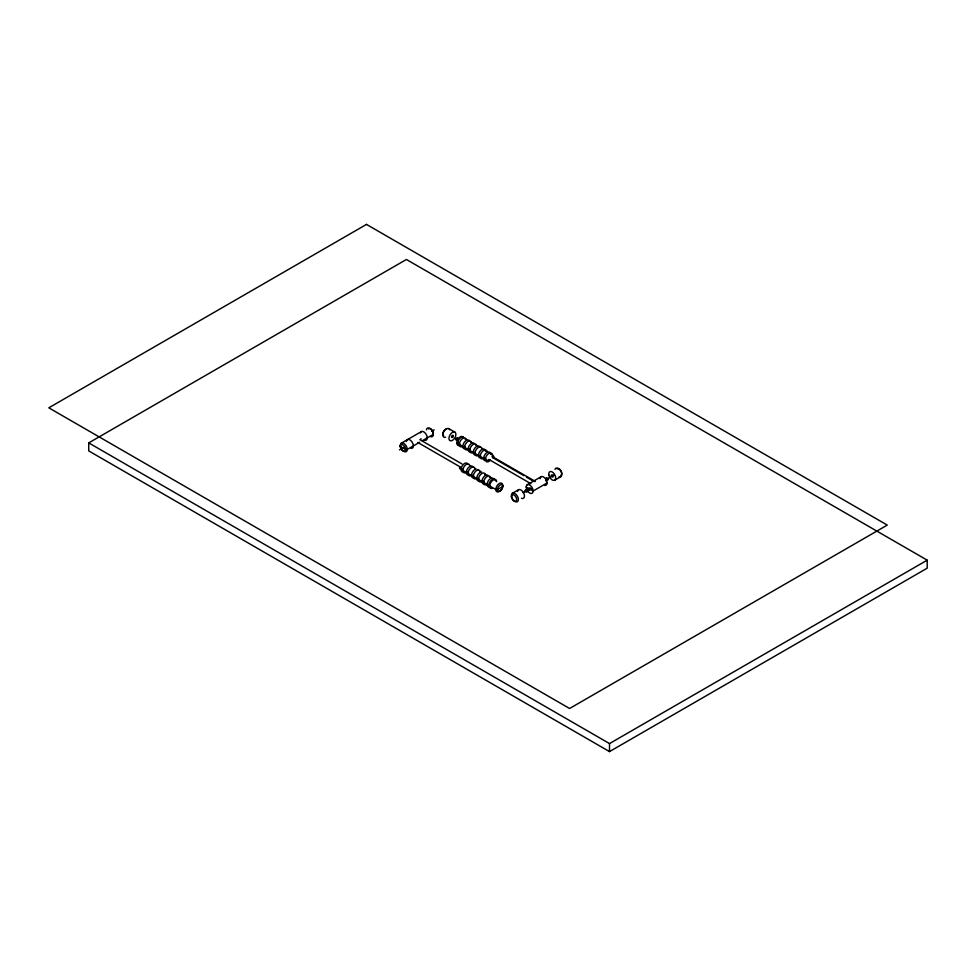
<?xml version="1.0" encoding="UTF-8"?>
<svg xmlns="http://www.w3.org/2000/svg" width="976" height="976" viewBox="0 0 976 976"><rect width="100%" height="100%" fill="white"/><g stroke="black" fill="none" stroke-linecap="round" stroke-linejoin="round"><path stroke-width="1.46" d="M88.731 442.897L406.406 259.482L927.2 560.163L927.2 568.178L609.512 751.593L88.731 450.912L88.731 442.897L609.512 743.578L927.2 560.163M401.27 443.202L407.346 439.7M407.553 439.578L421.449 431.563M399.465 449.912L404.613 446.947M431.612 431.355L434.186 429.867M419.668 442.262L407.273 449.411L405.54 449.411L400.331 446.41L400.331 445.41M422.193 440.798L433.32 434.381L433.32 433.381M457.622 438.383L455.89 439.395L458.195 440.725M512.376 493.319L518.451 489.806M527.162 484.779L541.058 476.752M529.956 487.829L525.32 490.501L527.064 491.514L531.688 488.83M523.099 492.782L530.822 488.329M546.255 479.423L553.965 474.97M545.572 480.814L547.89 479.484L546.157 478.484M547.024 482.986L533.14 491.001L526.186 487M554.758 480.18L560.834 476.666M448.862 428.671L454.938 432.173A4.904 2.83 -60 0 1 453.315 439.737A4.904 2.83 -60 0 1 449.058 437.285A4.904 2.83 -60 0 1 454.865 432.136M492.343 455.426L493.209 455.926A2.452 1.415 0 0 1 493.209 457.927M492.002 456.426L535.348 481.449M492.368 457.439L523.892 475.654M526.515 477.166L534.397 481.717M488.891 459.452L530.932 483.718M456.756 442.897L457.622 443.397A1.232 0.708 0 0 1 458.244 443.202M462.831 446.41L459.354 444.397A1.232 0.708 0 0 0 459.391 443.421M468.931 449.204A1.232 0.708 0 0 0 468.041 449.411L464.564 447.411A1.232 0.708 0 0 0 464.32 446.3M478.447 455.426L474.983 453.425A1.232 0.708 0 0 0 474.885 452.364M419.875 439.651L461.916 463.917M417.716 442.409L459.757 466.687M461.087 469.456L460.221 468.956A2.452 1.415 0 0 1 460.221 466.955M476.715 478.484L473.25 476.471A1.232 0.708 0 0 0 472.994 475.361M609.512 743.578L609.512 751.593M502.75 485.499L502.75 486.499L497.553 489.501L495.808 489.501L488.866 485.499A1.232 0.708 0 0 0 488.769 484.438M492.465 488.329A4.904 2.83 -60 0 1 489.757 485.511A4.904 2.83 -60 0 1 493.295 479.936A4.904 2.83 -60 0 1 496.674 481.705M406.419 441.616A4.904 2.83 60 0 1 409.639 439.761A4.904 2.83 60 0 1 413.275 445.007A4.904 2.83 60 0 1 411.091 448.362M428.525 428.989A3.684 2.123 60 0 1 432.27 430.367A3.684 2.123 60 0 1 432.685 434.979M426.414 429.818A4.904 2.83 60 0 1 429.843 428.366A4.904 2.83 60 0 1 433.283 433.783A4.904 2.83 60 0 1 430.819 436.784M420.436 432.832A4.904 2.83 60 0 1 424.182 432.136A4.904 2.83 60 0 1 427.232 437.699A4.904 2.83 60 0 1 424.511 440.225M462.16 469.261A1.232 0.708 0 0 1 462.831 470.456L466.296 472.469A1.232 0.708 0 0 1 467.016 472.262M463.356 471.908A4.904 2.83 -60 0 1 462.112 466.04A4.904 2.83 -60 0 1 467.821 464.173M465.32 472.872A4.904 2.83 -60 0 1 462.88 469.773A4.904 2.83 -60 0 1 466.467 464.356A4.904 2.83 -60 0 1 469.761 466.174M467.626 472.311A1.232 0.708 0 0 1 468.041 473.47L471.506 475.471A1.232 0.708 0 0 1 471.872 475.324M467.894 474.922A4.904 2.83 -60 0 1 467.504 468.748A4.904 2.83 -60 0 1 472.933 466.967M470.774 475.812A4.904 2.83 -60 0 1 468.053 473.079A4.904 2.83 -60 0 1 471.42 467.504A4.904 2.83 -60 0 1 474.946 468.907M477.764 469.456A4.904 2.83 -60 0 1 478.033 469.785M472.896 477.874A4.904 2.83 -60 0 1 471.933 473.311A4.904 2.83 -60 0 1 476.19 469.005M476.227 478.728A4.904 2.83 -60 0 1 473.25 476.276A4.904 2.83 -60 0 1 476.556 470.566A4.904 2.83 -60 0 1 480.155 471.92M477.789 478.277A1.232 0.708 0 0 1 478.447 479.484A4.904 2.83 -60 0 0 481.68 481.619M479.216 480.887A4.904 2.83 -60 0 1 476.935 476.947A4.904 2.83 -60 0 1 481.632 471.994M485.365 474.922A4.904 2.83 -60 0 0 481.68 473.616A4.904 2.83 -60 0 0 478.447 479.484L481.924 481.485A1.232 0.708 0 0 1 482.632 481.278M483.413 481.375A1.232 0.708 0 0 1 483.657 482.486L487.134 484.486A1.232 0.708 0 0 1 487.5 484.34M485.145 483.62A4.904 2.83 -60 0 1 482.242 479.643A4.904 2.83 -60 0 1 487.854 475.227M486.634 484.73A4.904 2.83 -60 0 1 483.657 482.388A4.904 2.83 -60 0 1 486.804 476.678A4.904 2.83 -60 0 1 490.525 477.667M493.38 478.484A4.904 2.83 -60 0 1 493.649 478.801M488.525 486.902A4.904 2.83 -60 0 1 487.756 481.851A4.904 2.83 -60 0 1 492.477 478.033M491.599 487.829A4.904 2.83 -60 0 1 488.878 485.206A4.904 2.83 -60 0 1 492.087 479.631A4.904 2.83 -60 0 1 495.735 480.68M421.107 438.712A1.232 0.708 60 0 1 420.656 439.005M469.932 465.564A1.232 0.708 0 0 1 470.115 466.052M474.848 468.395A1.232 0.708 0 0 1 475.336 468.956M479.667 471.286A1.232 0.708 0 0 1 480.546 471.908M484.621 474.263A1.232 0.708 0 0 1 485.731 474.824M489.476 477.288A1.232 0.708 0 0 1 490.891 477.728M495.296 480.302A1.232 0.708 0 0 1 496.064 480.692M457 439.712A1.232 0.708 -60 0 1 455.89 439.481A1.232 0.708 -60 0 1 456.829 437.846A1.232 0.708 -60 0 1 457.585 438.688M546.17 478.704A1.232 0.708 60 0 1 547.024 477.972A1.232 0.708 60 0 1 547.865 479.68A1.232 0.708 60 0 1 546.658 479.68M526.747 489.488A4.904 2.83 60 0 1 529.09 484.718A4.904 2.83 60 0 1 533.042 491.892A4.904 2.83 60 0 1 527.577 491.013M540.082 478.704A4.904 2.83 60 0 1 543.388 476.886A4.904 2.83 60 0 1 546.975 482.29A4.904 2.83 60 0 1 544.535 485.401M458.147 445.3A4.904 2.83 -60 0 1 457.683 439.627A4.904 2.83 -60 0 1 462.844 436.748M489.732 459.94A2.452 1.415 0 0 1 486.268 459.94L485.401 459.44A1.232 0.708 0 0 0 485.401 458.439A1.232 0.708 0 0 0 483.657 458.439L480.192 456.426A1.232 0.708 0 0 0 479.936 455.316M490.306 460.245A4.904 2.83 -60 0 1 485.645 460.782A4.904 2.83 -60 0 1 487.732 454.304A4.904 2.83 -60 0 1 492.197 454.377M484.511 460.574A4.904 2.83 -60 0 1 484.95 454.56A4.904 2.83 -60 0 1 489.915 452.425M490.464 453.376A4.904 2.83 -60 0 1 490.599 454.426M483.169 458.683A4.904 2.83 -60 0 1 480.192 456.426A4.904 2.83 -60 0 1 483.169 450.741A4.904 2.83 -60 0 1 486.987 451.376M479.655 457.768A4.904 2.83 -60 0 1 479.838 451.412A4.904 2.83 -60 0 1 485.084 449.936M473.872 452.23A1.232 0.708 0 0 0 473.25 452.425L469.773 450.412A1.232 0.708 0 0 0 469.529 449.302M477.715 455.755A4.904 2.83 -60 0 1 474.983 453.23A4.904 2.83 -60 0 1 478.045 447.679A4.904 2.83 -60 0 1 481.778 448.362M475.739 454.828A4.904 2.83 -60 0 1 474.092 449.302A4.904 2.83 -60 0 1 479.875 446.923M472.75 452.669A4.904 2.83 -60 0 1 469.773 450.314A4.904 2.83 -60 0 1 472.909 444.605A4.904 2.83 -60 0 1 476.642 445.605M470.298 451.864A4.904 2.83 -60 0 1 468.809 446.459A4.904 2.83 -60 0 1 474.434 443.555M468.041 449.411A4.904 2.83 -60 0 1 464.576 447.691A4.904 2.83 -60 0 1 467.541 441.725A4.904 2.83 -60 0 1 471.432 442.592M464.027 448.74A4.904 2.83 -60 0 1 464.125 442.543A4.904 2.83 -60 0 1 469.346 440.725M462.331 446.654A4.904 2.83 -60 0 1 459.354 444.312A4.904 2.83 -60 0 1 462.502 438.602A4.904 2.83 -60 0 1 466.223 439.59M460.843 445.532A4.904 2.83 -60 0 1 457.939 441.555A4.904 2.83 -60 0 1 463.551 437.138M490.806 454.328A1.232 0.708 0 0 1 492.502 455.304M485.523 451.351A1.232 0.708 0 0 1 487.073 451.388M481.644 448.289A1.232 0.708 0 0 1 482.034 448.484M475.763 445.202A1.232 0.708 0 0 1 476.922 445.568M470.896 442.201A1.232 0.708 0 0 1 471.762 442.604M465.088 439.212A1.232 0.708 0 0 1 466.613 439.688M517.548 491.465A4.904 2.83 60 0 1 521.147 490.098A4.904 2.83 60 0 1 524.454 495.82A4.904 2.83 60 0 1 521.477 498.272M557.089 468.956A3.684 2.123 60 0 1 561.017 470.896A3.684 2.123 60 0 1 560.736 475.275M554.978 469.407A4.904 2.83 60 0 1 558.723 468.724A4.904 2.83 60 0 1 561.773 474.275A4.904 2.83 60 0 1 559.041 476.813M443.629 435.564A3.684 2.123 -60 0 1 443.385 431.782A3.684 2.123 -60 0 1 446.715 429.013M445.593 437.224A4.904 2.83 -60 0 1 442.872 434.686A4.904 2.83 -60 0 1 445.922 429.135A4.904 2.83 -60 0 1 449.668 429.818M366.488 224.407L48.8 407.822L569.594 708.491L887.269 525.088L366.488 224.407M500.188 490.855A4.904 2.83 -60 0 0 501.737 483.242A4.904 2.83 -60 0 0 495.93 488.403A4.904 2.83 -60 0 0 500.188 490.855M500.822 490.513A3.684 2.123 -60 0 0 501.993 484.816A3.684 2.123 -60 0 0 497.638 488.671A3.684 2.123 -60 0 0 500.822 490.513M400.392 446.203A4.904 2.83 60 0 0 406.077 451.754A4.904 2.83 60 0 0 404.942 444.275A4.904 2.83 60 0 0 400.392 446.203M400.38 447.008A3.684 2.123 60 0 0 404.637 451.168A3.684 2.123 60 0 0 403.783 445.556A3.684 2.123 60 0 0 400.38 447.008M525.344 490.708A1.232 0.708 60 0 0 526.759 492.087A1.232 0.708 60 0 0 526.479 490.22A1.232 0.708 60 0 0 525.344 490.708M511.485 497.113A3.684 2.123 60 0 0 515.743 501.274A3.684 2.123 60 0 0 514.889 495.674A3.684 2.123 60 0 0 511.485 497.113M511.497 496.308A4.904 2.83 60 0 0 517.182 501.859A4.904 2.83 60 0 0 516.048 494.393A4.904 2.83 60 0 0 511.497 496.308M548.817 474.763A4.904 2.83 60 0 0 554.502 480.314A4.904 2.83 60 0 0 553.368 472.835A4.904 2.83 60 0 0 548.817 474.763M551.379 475.641A1.232 0.708 60 0 0 552.782 477.069A1.232 0.708 60 0 0 552.538 475.214A1.232 0.708 60 0 0 551.379 475.641M452.596 437.26A1.232 0.708 -60 0 0 453.059 435.345A1.232 0.708 -60 0 0 451.583 436.553A1.232 0.708 -60 0 0 452.596 437.26"/></g></svg>
